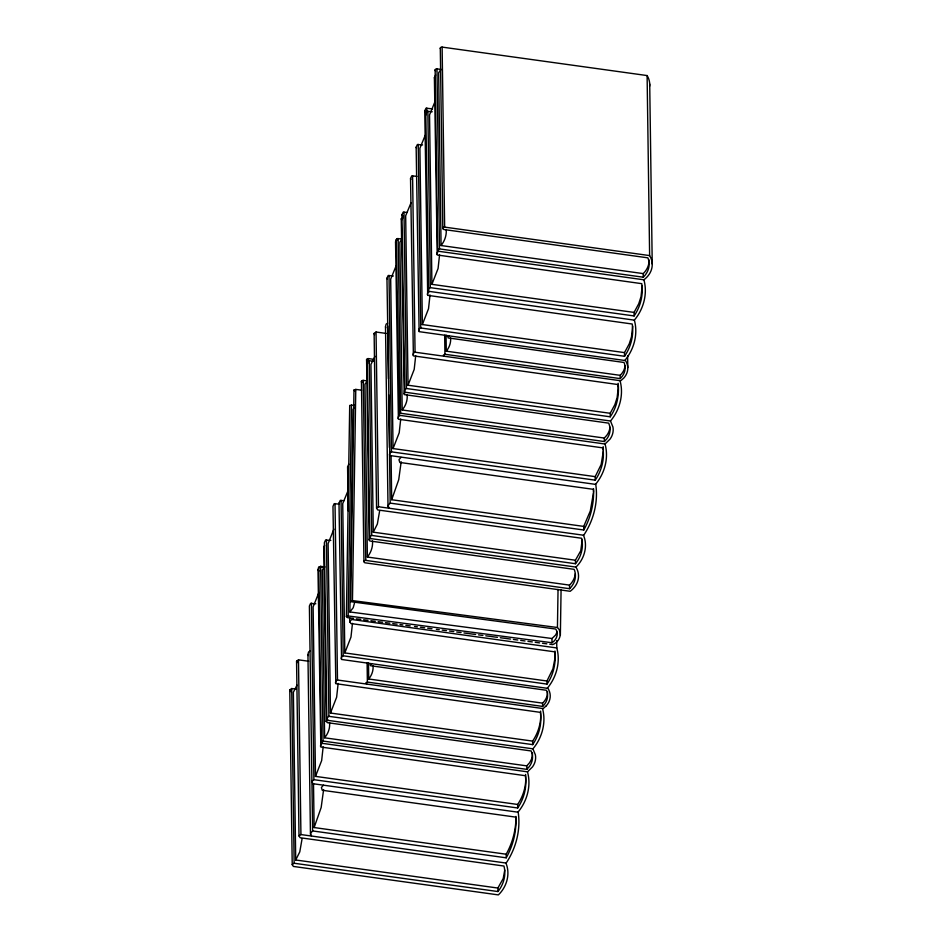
<?xml version="1.0" encoding="UTF-8"?>
<svg xmlns="http://www.w3.org/2000/svg" width="942" height="942" viewBox="0 0 942 942"><rect width="100%" height="100%" fill="white"/><g stroke="black" fill="none" stroke-linecap="round" stroke-linejoin="round"><path stroke-width="1.41" d="M515.957 816.408C516.075 829.572 512.648 842.76 506.172 854.217L506.219 857.821L312.626 830.938L310.554 833.27L311.425 836.025M593.519 488.592C594.19 502.934 590.893 517.499 583.781 530.005L390.188 503.122L388.116 505.454L388.987 508.209M353.509 618.435L347.692 617.681L346.373 616.621L349.706 405.437L354.404 405.166M361.598 390.176L355.782 389.411L353.992 390.059L350.754 601.691L555.768 629.056C559.053 633.683 556.534 640.054 551.953 642.738L348.163 615.962L351.496 404.789M557.052 632.082L555.627 635.026L552.012 638.511L349.859 611.959L353.05 409.228L354.969 407.18M549.763 644.222L552.671 644.599C559.418 642.091 563.257 632.953 557.44 627.513L352.461 600.584L355.782 389.411M551.953 642.738L552.012 638.511M557.44 627.513L558.041 589.374M560.36 635.179L561.079 589.716M505.901 863.025C510.54 873.882 506.772 886.975 498.365 894.9L293.386 866.44L292.22 864.626L294.139 863.249L497.918 891.544C503.676 884.585 506.313 874.859 503.958 866.039L300.168 837.744L299.003 835.943L300.934 834.565L506.16 863.06C516.028 848.318 520.832 829.855 518.182 812.216L312.956 783.72L311.884 781.483L313.91 779.682L517.688 807.977C524.046 798.663 527.12 786.911 525.33 775.702L320.833 747.03L317.984 569.722L318.455 567.696L320.045 566.884M320.445 746.205L320.928 744.192L322.505 743.368L527.485 771.828L532.513 766.894A24.292 18.958 -0.8 0 0 535.374 754.801L532.925 748.831L327.946 720.371L326.12 721.301L327.404 722.667L531.182 750.962L532.277 754.377A24.292 18.958 -0.8 0 1 529.416 766.47L526.825 769.367L323.047 741.071L321.222 742.002L322.505 743.368M327.946 720.371L326.874 718.134L328.899 716.332L532.677 744.627C539.036 735.313 542.109 723.562 540.319 712.352L335.823 683.68L332.973 506.372L334.186 503.687L339.391 504.135M546.289 705.805A21.784 17.003 -0.8 0 0 548.88 690.097L547.95 688.402L341.557 659.471L338.99 503.122L340.215 500.449L343.96 500.685M335.434 682.856L335.917 680.842L337.495 680.018L543.169 708.584L546.278 705.805M341.157 658.646L341.64 656.633L343.218 655.809L546.996 684.104C553.708 674.554 556.11 662.52 554.932 651.016M348.199 510.823L347.586 466.808L348.799 464.135M555.168 657.622L554.638 651.829L350.86 623.533L349.788 621.296L351.813 619.495L556.793 647.955C560.69 661.885 556.463 677.38 547.243 688.308M583.463 535.209C588.102 546.066 584.334 559.159 575.927 567.084L370.948 538.624L369.77 536.81L371.701 535.433L575.48 563.728C581.238 556.769 583.875 547.043 581.508 538.235L377.73 509.94L376.565 508.127L378.484 506.749L583.71 535.244C593.59 520.502 598.382 502.039 595.744 484.4L389.811 455.528L386.95 278.22L388.163 275.547L393.379 275.982M389.411 454.715L389.894 452.69L391.472 451.866L595.25 480.161C601.608 470.847 604.67 459.095 602.892 447.886L398.395 419.214L395.546 241.906L396.759 239.233M401.08 238.938L397.359 238.573L396.347 239.468L399.326 415.292L605.035 444.012L610.075 439.078A24.292 18.958 -0.8 0 0 612.936 426.997L610.487 421.015L404.789 392.178L401.94 214.87L403.152 212.197L406.909 212.433M398.007 418.401L398.478 416.376L400.067 415.552M618.211 386.832L617.881 384.536L413.385 355.864L410.535 178.556L411.748 175.883L416.953 176.319M404.401 391.366L404.883 389.34L406.461 388.516L610.239 416.811C617.045 407.144 619.365 394.945 618.164 383.3M412.996 355.052L413.467 353.026L415.057 352.202L620.731 380.768L623.839 377.989A21.784 17.003 -0.8 0 0 626.442 362.281L625.5 360.586L419.119 331.655L416.152 147.211L417.377 144.538L422.581 144.986M418.719 330.842L419.202 328.817L420.78 327.993L624.558 356.288C630.916 346.974 633.99 335.222 632.2 324.013L427.703 295.341L424.748 110.897L425.972 108.224L432.625 108.872M440.361 48.725A1.578 1.225 -0.8 0 1 442.128 47.1L647.107 75.56L649.627 255.588A26.812 20.924 -0.8 0 1 643.892 279.798C647.802 293.716 643.563 309.212 634.343 320.139L428.657 291.302L425.808 113.994L427.02 111.321L432.225 111.757M427.315 294.516L427.786 292.503L429.375 291.679M428.269 290.489L428.751 288.464L430.329 287.651L634.107 315.947C640.466 306.621 643.527 294.87 641.737 283.66L437.253 254.988L434.392 77.68L435.616 75.007M436.864 254.175L437.335 252.15L438.913 251.326L643.892 279.798M603.327 451.336L601.161 464.5L595.203 476.64L595.25 480.161M618.352 386.797L617.14 397.583L614.879 404.636L610.192 413.291L610.239 416.811M632.671 326.132L631.458 336.918L629.185 343.971L624.511 352.614L624.558 356.288M642.22 285.921L641.007 296.706L638.735 303.76L634.06 312.414L634.107 315.947M323.612 789.584L321.163 807.518L314.122 827.547L506.172 854.217M401.174 461.768L398.725 479.702L391.684 499.731L583.734 526.401L590.304 510.976L593.448 492.949M302.064 838.804L299.791 851.862L295.717 859.987L497.871 888.047L503.205 878.545L504.771 870.019M379.626 510.988L377.353 524.046L373.279 532.171L575.432 560.231L580.767 550.729L582.274 539.366M310.46 834.577L307.94 654.549L308.54 652.005L310.118 650.91M388.01 506.761L385.502 326.733L386.102 324.189L387.68 323.094M555.015 658.069L552.907 668.855L546.961 680.995L546.996 684.104M354.498 603.068L353.203 607.72L349.859 611.959M425.278 135.189L419.897 148.271L422.357 324.554L624.511 352.614M434.921 101.83L429.54 114.912L431.907 284.343L634.06 312.414M411.053 202.695L405.672 215.789L408.039 385.219L610.192 413.291M396.064 266.044L390.683 279.138L393.05 448.569L595.203 476.64M333.88 529.145L328.11 543.605L330.477 713.035L532.63 741.107C538.588 732.417 541.556 721.643 540.602 711.116M318.891 592.494L313.121 606.954L315.488 776.385L517.641 804.456C523.599 795.766 526.566 784.992 525.612 774.465M348.104 490.535L342.723 503.617L344.807 652.924L546.961 680.995M375.01 356.312L370.936 364.424L373.279 532.171M297.001 685.164L293.374 692.24L295.717 859.987M431.907 284.343L438.065 268.529L439.573 254.776M422.357 324.554L428.516 308.74L430.023 294.976M408.039 385.219L414.197 369.405L415.705 355.652M393.05 448.569L399.208 432.755L400.715 419.002M344.807 652.924L350.966 637.11L352.473 623.357M330.477 713.035L336.635 697.221L338.143 683.456M315.488 776.385L321.658 760.571L323.153 746.806M376.565 508.127L374.127 333.397L376.046 332.02L386.22 333.433M369.77 536.81L367.333 362.093L369.264 360.704L373.633 361.316M299.003 835.943L296.565 661.213L298.484 659.836L308.67 661.249M292.22 864.626L289.771 689.897L291.702 688.52L296.071 689.132M506.219 857.821C513.119 845.527 516.711 831.244 515.839 817.138L322.258 790.267L321.387 787.512L323.459 785.181M398.784 414.186L400.609 413.255L604.387 441.551L606.978 438.654A24.292 18.958 -0.8 0 0 609.839 426.561L608.744 423.146L404.224 394.592L401.245 218.768L403.07 217.826M403.682 393.497L405.507 392.555M326.12 721.301L323.683 546.584L324.696 545.689M321.222 742.002L318.785 567.284L320.61 566.342L324.978 566.954M401.845 239.445L399.844 242.247L402.187 409.982L604.34 438.054L606.919 435.157A24.292 18.958 -0.8 0 0 609.98 427.232M402.187 409.982L404.189 407.18A31.204 24.351 -0.8 0 0 407.132 394.757M324.283 567.261L322.282 570.063L324.625 737.798L526.778 765.87L529.369 762.973A24.292 18.958 -0.8 0 0 532.477 752.964M324.625 737.798L326.627 734.995A31.204 24.351 -0.8 0 0 329.57 722.573M624.805 360.492C634.025 349.564 638.252 334.069 634.343 320.139M610.487 421.015C619.695 410.088 623.934 394.592 620.024 380.674M595.497 484.365C604.717 473.437 608.944 457.942 605.035 444.012M532.925 748.831C542.145 737.904 546.372 722.408 542.474 708.478M517.935 812.181C527.155 801.253 531.382 785.758 527.485 771.828M350.671 601.243L352.461 600.584M346.373 616.621L348.163 615.962M438.913 251.326A1.578 1.225 -0.8 0 1 437.653 249.901A1.578 1.225 -0.8 0 1 439.49 248.912L643.268 277.207L643.221 273.604L644.387 272.415A26.812 20.924 -0.8 0 0 649.073 259.992M643.268 277.207L644.434 276.018A26.812 20.924 -0.8 0 0 648.39 259.262L647.849 257.837L444.071 229.542A1.578 1.225 -0.8 0 1 442.811 228.117L440.303 48.101M575.927 567.084A26.812 20.924 -0.8 0 1 570.193 591.293L365.213 562.833A1.578 1.225 -0.8 0 1 363.953 561.408A1.578 1.225 -0.8 0 1 365.79 560.408L569.569 588.703L569.521 585.112L570.687 583.922A26.812 20.924 -0.8 0 0 575.303 573.69M569.569 588.703L570.734 587.514A26.812 20.924 -0.8 0 0 574.691 570.77L574.149 569.345L370.371 541.049A1.578 1.225 -0.8 0 1 369.111 539.613L366.591 359.597M444.447 356.288L443.364 355.099L444.93 354.274L620.177 378.602L620.13 375.328L621.119 374.339A21.748 16.968 -0.8 0 0 625.041 365.814M620.177 378.602L621.167 377.612A21.748 16.968 -0.8 0 0 624.475 363.659L624.004 362.47L448.109 337.907L447.956 336.459L449.228 336.117M366.897 684.104L365.802 682.915L367.368 682.09L542.616 706.418L542.58 703.132L543.569 702.155A21.748 16.968 -0.8 0 0 547.526 691.805M542.616 706.418L543.616 705.428A21.748 16.968 -0.8 0 0 546.913 691.475L546.442 690.286L370.559 665.723L370.1 664.758L371.666 663.933M401.021 457.365L398.949 459.696L399.808 462.451L593.401 489.334L593.566 492.183M330.807 540.449L325.602 540.013L324.378 542.686L326.839 719.182M315.817 603.798L310.613 603.363L309.388 606.036L312.626 830.938M356.417 618.823L360.774 619.4M363.683 619.777L368.039 620.354M370.948 620.731L375.316 621.308M378.213 621.685L382.582 622.262M385.49 622.638L389.847 623.215M392.755 623.592L397.112 624.169M400.02 624.546L402.929 624.935M405.837 625.311L410.206 625.888M414.562 626.465L417.471 626.842M420.379 627.219L424.736 627.796M427.644 628.173L432.013 628.75M436.37 629.327L439.278 629.703M442.187 630.092L446.543 630.657M449.452 631.046L453.808 631.611M456.717 632L461.085 632.565M463.994 632.953L475.616 634.484M478.524 634.861L482.893 635.438M485.801 635.815L497.423 637.345M500.332 637.722L510.505 639.065M513.414 639.441L517.782 640.018M520.69 640.395L525.047 640.972M527.956 641.349L532.312 641.926M535.221 642.303L539.589 642.88M542.498 643.268L546.855 643.833M435.663 71.039A1.578 1.225 -0.8 0 1 436.982 68.884L441.339 69.496M442.811 228.117A1.578 1.225 -0.8 0 1 444.648 227.116L649.627 255.588M440.691 69.755A34.501 26.929 -0.8 0 1 438.654 72.711L441.068 245.532L643.221 273.604M446.061 335.128L446.284 351.178L620.13 375.328M367.121 360.751A1.578 1.225 -0.8 0 1 368.428 358.596L374.245 359.408M361.963 382.546A1.578 1.225 -0.8 0 1 363.282 380.391L366.191 380.792M366.991 381.251A34.501 26.929 -0.8 0 1 364.954 384.218L367.368 557.04L569.521 585.112M321.493 567.084L324.401 567.484M368.499 662.944L368.722 678.994L542.58 703.132M290.948 691.711L289.771 689.897M403.035 216.059L401.94 214.87M319.079 570.911L317.984 569.722M354.569 390.895L353.992 390.059M401.787 219.863L401.245 218.768M396.888 240.563L396.347 239.468M324.225 547.679L323.683 546.584M374.575 334.881L374.127 333.397M367.78 363.577L367.333 362.093M297.013 662.697L296.565 661.213M434.392 77.68L434.792 78.492M424.748 110.897L425.136 111.721M425.808 113.994L426.196 114.806M416.152 147.211L416.552 148.035M410.535 178.556L410.924 179.369M395.546 241.906L395.934 242.718M386.95 278.22L387.339 279.032M347.586 466.808L347.975 467.621M338.99 503.122L339.379 503.946M385.502 326.733L385.82 327.745M307.94 654.549L308.258 655.561M318.785 567.284L318.855 567.885M603.174 446.649L603.375 450.146M649.709 84.003L652.229 264.031M627.631 355.923L627.796 367.639M604.34 438.054L604.387 441.551M583.734 526.401L583.781 530.005M575.432 560.231L575.48 563.728M556.687 640.619L556.793 647.955M532.63 741.107L532.677 744.627M526.778 765.87L526.825 769.367M517.641 804.456L517.688 807.977M497.871 888.047L497.918 891.544M442.128 47.1L444.648 227.116M444.659 335.222L444.93 354.274M436.982 68.884L439.49 248.912M435.145 69.885L437.653 249.901M427.856 111.156L430.329 287.651M426.808 108.059L426.867 112.463M418.213 144.373L420.78 327.993M412.584 175.718L415.057 352.202M404 212.032L406.461 388.516M398.172 238.526L400.609 413.255M389.011 275.382L391.472 451.866M391.071 455.798L391.684 499.731M387.715 326.026L388.457 378.719M388.681 394.816L389.411 447.509M389.517 454.821L390.188 503.122M376.046 332.02L378.484 506.749M369.264 360.704L371.701 535.433M368.428 358.596L368.475 361.528M363.282 380.391L365.79 560.408M367.109 663.038L367.368 682.09M361.445 381.38L363.953 561.408M349.694 617.94L349.753 622.332M341.051 500.284L343.218 655.809M335.022 503.534L337.495 680.018M326.438 539.848L328.899 716.332M320.61 566.342L323.047 741.071M311.449 603.198L313.91 779.682M313.509 783.614L314.122 827.547M298.484 659.836L300.934 834.565M291.702 688.52L294.139 863.249M446.202 229.495A34.501 26.929 -0.8 0 1 441.068 245.532M647.107 75.56A26.812 20.924 -0.8 0 1 649.639 86.193M450.594 337.813A27.954 21.807 -0.8 0 1 446.284 351.189M373.044 665.629A27.954 21.807 -0.8 0 1 368.722 678.994M372.502 540.991A34.501 26.929 -0.8 0 1 367.368 557.04M369.111 539.613A1.578 1.225 -0.8 0 1 370.948 538.624"/></g></svg>
